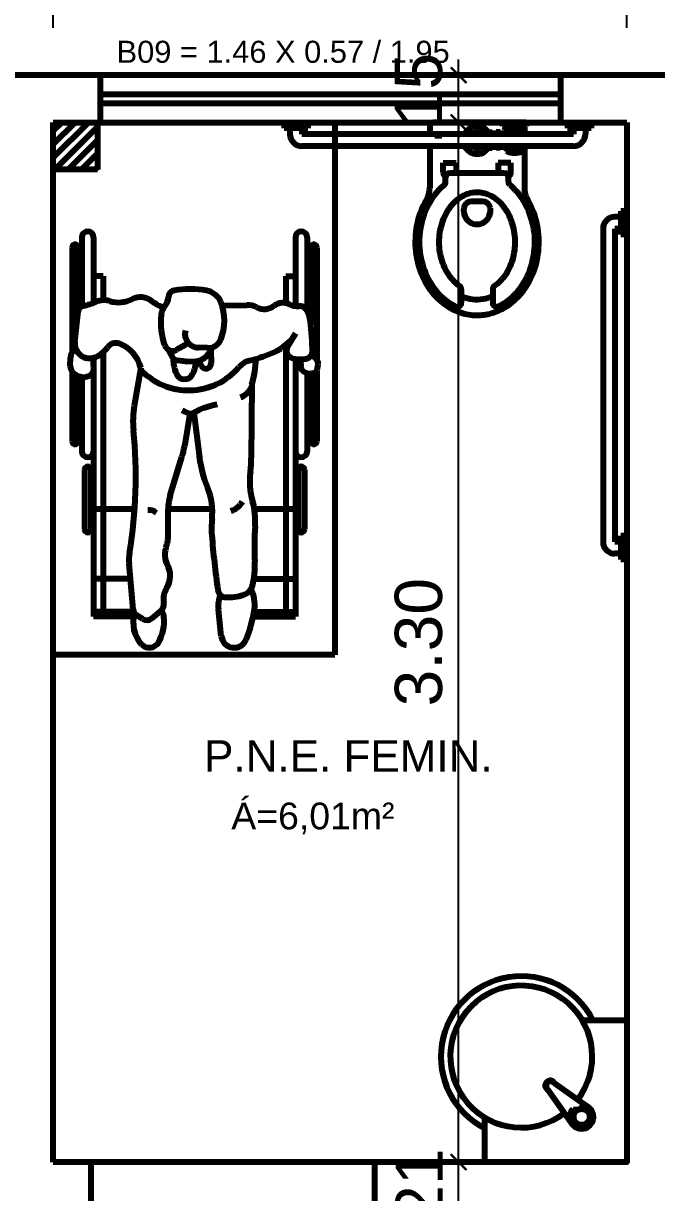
# Model space of a CAD drawing. Header units: metres. Extents: x -15851 to -15710, y 6781 to 6850.
# Drawn here: x -15737.096 to -15735.086, y 6834.722 to 6838.433 of the extents above; entities that cross this region are included whole.
import ezdxf

# ---------------------------------------------------------------- set-up
doc = ezdxf.new("R2010")
doc.units = ezdxf.units.M
for name, color, linetype, lineweight in [('BANCADA', 152, 'Continuous', 30), ('cota', 18, 'Continuous', 9), ('parede', 8, 'Continuous', 80)]:
    doc.layers.add(name, color=color, linetype=linetype, lineweight=lineweight)
doc.styles.add('AMBI', font='arial.ttf')
doc.styles.add('arial', font='arial.ttf')
doc.dimstyles.new('1-50', dxfattribs={"dimtxt": 0.15, "dimasz": 0.05, "dimexe": 0.1, "dimexo": 0.15, "dimgap": 0.05, "dimtad": 1, "dimzin": 4, "dimdsep": 46, "dimtxsty": 'arial', "dimblk": 'ARCHTICK', "dimcen": 0, "dimdle": 0.08, "dimclrd": 256, "dimclre": 256, "dimclrt": 256, "dimadec": 1, "dimazin": 0, "dimtfac": 1, "dimtix": 1, "dimtmove": 0, "dimatfit": 0, "dimldrblk": 'ARCHTICK', "dimfxl": 1, "dimtolj": 1, "dimarcsym": 0})

# ---------------------------------------------------------------- blocks, each defined once
blk = doc.blocks.new('_ArchTick')
at = {"color": 0, "linetype": 'ByBlock', "const_width": 0.15}
blk.add_lwpolyline([(-0.5, -0.5), (0.5, 0.5)], dxfattribs=at)
blk = doc.blocks.new('*D205')
at = {"layer": 'cota', "lineweight": -2, "transparency": 16777216}
for p, q in [((-15737.1911, 6838.4187), (-15737.1911, 6839.0839)), ((-15737.0011, 6838.4187), (-15737.0011, 6839.0839)), ((-15737.1911, 6838.9839), (-15737.2411, 6838.9839)), ((-15737.1911, 6838.9839), (-15737.0011, 6838.9839)), ((-15737.0011, 6838.9839), (-15736.9511, 6838.9839))]:
    blk.add_line(p, q, dxfattribs=at)
at = {"layer": 'Defpoints', "color": 0, "transparency": 16777216}
for p in [(-15737.0011, 6838.9839), (-15737.1911, 6838.2687), (-15737.0011, 6838.2687)]:
    blk.add_point(p, dxfattribs=at)
at = {"layer": 'cota', "lineweight": -2, "transparency": 16777216, "xscale": 0.05, "yscale": 0.05, "zscale": 0.05}
blk.add_blockref('_ArchTick', (-15737.1911, 6838.9839), dxfattribs=at)
at = {"layer": 'cota', "lineweight": -2, "transparency": 16777216, "xscale": 0.05, "yscale": 0.05, "zscale": 0.05, "rotation": 180}
blk.add_blockref('_ArchTick', (-15737.0011, 6838.9839), dxfattribs=at)
at = {"layer": 'cota', "transparency": 16777216, "insert": (-15737.0961, 6839.1105), "char_height": 0.15, "attachment_point": 5, "style": 'arial'}
blk.add_mtext('\\A1;.19', dxfattribs=at)
blk = doc.blocks.new('*D206')
at = {"layer": 'cota', "lineweight": -2, "transparency": 16777216}
for p, q in [((-15737.0011, 6838.4187), (-15737.0011, 6839.0839)), ((-15735.1811, 6838.4187), (-15735.1811, 6839.0839)), ((-15737.0811, 6838.9839), (-15735.1011, 6838.9839))]:
    blk.add_line(p, q, dxfattribs=at)
at = {"layer": 'Defpoints', "color": 0, "transparency": 16777216}
for p in [(-15735.1811, 6838.9839), (-15737.0011, 6838.2687), (-15735.1811, 6838.2687)]:
    blk.add_point(p, dxfattribs=at)
at = {"layer": 'cota', "lineweight": -2, "transparency": 16777216, "xscale": 0.05, "yscale": 0.05, "zscale": 0.05, "rotation": 180}
blk.add_blockref('_ArchTick', (-15737.0011, 6838.9839), dxfattribs=at)
at = {"layer": 'cota', "lineweight": -2, "transparency": 16777216, "xscale": 0.05, "yscale": 0.05, "zscale": 0.05}
blk.add_blockref('_ArchTick', (-15735.1811, 6838.9839), dxfattribs=at)
at = {"layer": 'cota', "transparency": 16777216, "insert": (-15736.0911, 6839.1105), "char_height": 0.15, "attachment_point": 5, "style": 'arial'}
blk.add_mtext('\\A1;1.82', dxfattribs=at)
blk = doc.blocks.new('*D207')
at = {"layer": 'cota', "lineweight": -2, "transparency": 16777216}
for p, q in [((-15735.1811, 6838.4187), (-15735.1811, 6839.0839)), ((-15734.9911, 6838.4187), (-15734.9911, 6839.0839)), ((-15735.1811, 6838.9839), (-15735.2311, 6838.9839)), ((-15735.1811, 6838.9839), (-15734.9911, 6838.9839)), ((-15734.9911, 6838.9839), (-15734.9411, 6838.9839))]:
    blk.add_line(p, q, dxfattribs=at)
at = {"layer": 'Defpoints', "color": 0, "transparency": 16777216}
for p in [(-15734.9911, 6838.9839), (-15735.1811, 6838.2687), (-15734.9911, 6838.2687)]:
    blk.add_point(p, dxfattribs=at)
at = {"layer": 'cota', "lineweight": -2, "transparency": 16777216, "xscale": 0.05, "yscale": 0.05, "zscale": 0.05}
blk.add_blockref('_ArchTick', (-15735.1811, 6838.9839), dxfattribs=at)
at = {"layer": 'cota', "lineweight": -2, "transparency": 16777216, "xscale": 0.05, "yscale": 0.05, "zscale": 0.05, "rotation": 180}
blk.add_blockref('_ArchTick', (-15734.9911, 6838.9839), dxfattribs=at)
at = {"layer": 'cota', "transparency": 16777216, "insert": (-15735.0861, 6839.1105), "char_height": 0.15, "attachment_point": 5, "style": 'arial'}
blk.add_mtext('\\A1;.19', dxfattribs=at)
blk = doc.blocks.new('*D278')
at = {"layer": 'cota', "lineweight": -2, "transparency": 16777216}
for p, q in [((-15735.7145, 6834.8187), (-15735.7145, 6834.8687)), ((-15735.7628, 6834.8187), (-15735.8145, 6834.8187)), ((-15735.7145, 6834.6137), (-15735.7145, 6834.8187)), ((-15735.7628, 6834.6137), (-15735.8145, 6834.6137)), ((-15735.7145, 6834.6137), (-15735.7145, 6834.5637))]:
    blk.add_line(p, q, dxfattribs=at)
at = {"layer": 'Defpoints', "color": 0, "transparency": 16777216}
for p in [(-15735.7145, 6834.8187), (-15735.6128, 6834.8187), (-15735.6128, 6834.6137)]:
    blk.add_point(p, dxfattribs=at)
at = {"layer": 'cota', "lineweight": -2, "transparency": 16777216, "xscale": 0.05, "yscale": 0.05, "zscale": 0.05}
for p, rotation in [((-15735.7145, 6834.8187), 270), ((-15735.7145, 6834.6137), 90)]:
    blk.add_blockref('_ArchTick', p, dxfattribs=dict(at, rotation=rotation))
at = {"layer": 'cota', "transparency": 16777216, "insert": (-15735.8398, 6834.7162), "char_height": 0.15, "attachment_point": 5, "rotation": 90, "style": 'arial'}
blk.add_mtext('\\A1;.21', dxfattribs=at)
blk = doc.blocks.new('*D279')
at = {"layer": 'cota', "lineweight": -2, "transparency": 16777216}
for p, q in [((-15735.7145, 6834.7387), (-15735.7145, 6838.1987)), ((-15735.7628, 6838.1187), (-15735.8145, 6838.1187)), ((-15735.7628, 6834.8187), (-15735.8145, 6834.8187))]:
    blk.add_line(p, q, dxfattribs=at)
at = {"layer": 'Defpoints', "color": 0, "transparency": 16777216}
for p in [(-15735.7145, 6838.1187), (-15735.6128, 6838.1187), (-15735.6128, 6834.8187)]:
    blk.add_point(p, dxfattribs=at)
at = {"layer": 'cota', "lineweight": -2, "transparency": 16777216, "xscale": 0.05, "yscale": 0.05, "zscale": 0.05}
for p, rotation in [((-15735.7145, 6838.1187), 90), ((-15735.7145, 6834.8187), 270)]:
    blk.add_blockref('_ArchTick', p, dxfattribs=dict(at, rotation=rotation))
at = {"layer": 'cota', "transparency": 16777216, "insert": (-15735.8412, 6836.4687), "char_height": 0.15, "attachment_point": 5, "rotation": 90, "style": 'arial'}
blk.add_mtext('\\A1;3.30', dxfattribs=at)
blk = doc.blocks.new('*D280')
at = {"layer": 'cota', "lineweight": -2, "transparency": 16777216}
for p, q in [((-15735.7145, 6838.2687), (-15735.7145, 6838.3187)), ((-15735.7628, 6838.2687), (-15735.8145, 6838.2687)), ((-15735.7145, 6838.1187), (-15735.7145, 6838.2687)), ((-15735.7628, 6838.1187), (-15735.8145, 6838.1187)), ((-15735.7145, 6838.1187), (-15735.7145, 6838.0687))]:
    blk.add_line(p, q, dxfattribs=at)
at = {"layer": 'Defpoints', "color": 0, "transparency": 16777216}
for p in [(-15735.7145, 6838.2687), (-15735.6128, 6838.2687), (-15735.6128, 6838.1187)]:
    blk.add_point(p, dxfattribs=at)
at = {"layer": 'cota', "lineweight": -2, "transparency": 16777216, "xscale": 0.05, "yscale": 0.05, "zscale": 0.05}
for p, rotation in [((-15735.7145, 6838.2687), 270), ((-15735.7145, 6838.1187), 90)]:
    blk.add_blockref('_ArchTick', p, dxfattribs=dict(at, rotation=rotation))
at = {"layer": 'cota', "transparency": 16777216, "insert": (-15735.8411, 6838.1937), "char_height": 0.15, "attachment_point": 5, "rotation": 90, "style": 'arial'}
blk.add_mtext('\\A1;.15', dxfattribs=at)
blk = doc.blocks.new('flksdf')
at = {"layer": 'parede'}
for p, q in [((-15685.3375, 6838.2687), (-15685.8975, 6838.2687)), ((-15683.8775, 6838.2687), (-15685.3375, 6838.2687)), ((-15685.3375, 6838.1187), (-15685.3375, 6838.2687)), ((-15683.3975, 6838.2687), (-15683.8775, 6838.2687)), ((-15683.8775, 6838.2687), (-15683.8775, 6838.1187)), ((-15685.4875, 6834.8187), (-15685.4875, 6838.1187)), ((-15685.4875, 6838.1187), (-15685.3375, 6838.1187)), ((-15685.4875, 6838.1187), (-15685.3475, 6838.1187)), ((-15685.4875, 6837.9687), (-15685.4875, 6838.1187)), ((-15685.3475, 6838.1187), (-15685.3475, 6837.9687)), ((-15685.3375, 6838.1187), (-15683.8775, 6838.1187)), ((-15684.755, 6838.1187), (-15684.755, 6838.0999)), ((-15684.68, 6838.0999), (-15684.755, 6838.0999)), ((-15684.7362, 6838.0999), (-15684.7362, 6838.0812)), ((-15684.6987, 6838.0999), (-15684.6987, 6838.0812)), ((-15684.68, 6838.1187), (-15684.68, 6838.0999)), ((-15684.0612, 6838.1187), (-15684.0612, 6838.1062)), ((-15684.0487, 6838.1027), (-15684.0487, 6838.0841)), ((-15684.0456, 6838.102), (-15684.0456, 6838.0903)), ((-15684.0268, 6838.1), (-15684.0268, 6838.0903)), ((-15684.0206, 6838.1), (-15684.0206, 6838.0903)), ((-15684.0018, 6838.102), (-15684.0018, 6838.0903)), ((-15683.9987, 6838.1027), (-15683.9987, 6838.0841)), ((-15683.9862, 6838.1187), (-15683.9862, 6838.1062)), ((-15683.8775, 6838.1187), (-15683.6675, 6838.1187)), ((-15683.855, 6838.1187), (-15683.855, 6838.0999)), ((-15683.78, 6838.0999), (-15683.855, 6838.0999)), ((-15683.8362, 6838.0999), (-15683.8362, 6838.0812)), ((-15683.7987, 6838.0999), (-15683.7987, 6838.0812)), ((-15683.78, 6838.1187), (-15683.78, 6838.0999)), ((-15683.6675, 6838.1187), (-15683.6675, 6834.8187)), ((-15683.8362, 6838.0812), (-15684.6987, 6838.0812)), ((-15684.1064, 6838.0872), (-15684.0944, 6838.0872)), ((-15684.0944, 6838.0872), (-15684.0944, 6838.0812)), ((-15684.0944, 6838.0841), (-15684.0819, 6838.0841)), ((-15684.0819, 6838.0872), (-15684.0819, 6838.0812)), ((-15684.0694, 6838.0872), (-15684.0819, 6838.0872)), ((-15684.0694, 6838.0872), (-15684.0694, 6838.0812)), ((-15684.0694, 6838.0841), (-15683.9987, 6838.0841)), ((-15684.0425, 6838.0872), (-15684.03, 6838.0872)), ((-15684.0175, 6838.0872), (-15684.005, 6838.0872)), ((-15683.8362, 6838.0437), (-15684.6987, 6838.0437)), ((-15684.1064, 6838.0376), (-15684.0944, 6838.0376)), ((-15684.0944, 6838.0437), (-15684.0944, 6838.0376)), ((-15684.0944, 6838.0408), (-15684.0819, 6838.0408)), ((-15684.0819, 6838.0437), (-15684.0819, 6838.0376)), ((-15684.0694, 6838.0376), (-15684.0819, 6838.0376)), ((-15684.0694, 6838.0437), (-15684.0694, 6838.0376)), ((-15684.0694, 6838.0408), (-15683.9987, 6838.0408)), ((-15684.0487, 6838.0408), (-15684.0487, 6838.0283)), ((-15684.0456, 6838.0314), (-15684.0456, 6838.0267)), ((-15684.0425, 6838.0345), (-15684.03, 6838.0345)), ((-15684.0268, 6838.0314), (-15684.0268, 6838.0221)), ((-15684.0206, 6838.0314), (-15684.0206, 6838.0221)), ((-15684.0175, 6838.0345), (-15684.005, 6838.0345)), ((-15684.0018, 6838.0314), (-15684.0018, 6838.0267)), ((-15683.9987, 6838.0408), (-15683.9987, 6838.0283)), ((-15685.3475, 6837.9687), (-15685.4875, 6837.9687)), ((-15683.6862, 6837.8374), (-15683.6862, 6837.7624)), ((-15683.6675, 6837.8374), (-15683.6862, 6837.8374)), ((-15683.6862, 6837.8187), (-15683.705, 6837.8187)), ((-15683.7425, 6837.7812), (-15683.7425, 6836.7874)), ((-15683.705, 6837.7812), (-15683.705, 6836.7874)), ((-15683.6862, 6837.7812), (-15683.705, 6837.7812)), ((-15683.6675, 6837.7624), (-15683.6862, 6837.7624)), ((-15685.3969, 6837.7538), (-15685.3969, 6837.5351)), ((-15685.3596, 6837.7538), (-15685.3596, 6837.5459)), ((-15684.7191, 6837.7538), (-15684.7191, 6837.536)), ((-15684.6818, 6837.7538), (-15684.6818, 6837.5201)), ((-15685.4275, 6837.722), (-15685.4275, 6837.3899)), ((-15685.4089, 6837.722), (-15685.4089, 6837.5199)), ((-15684.6698, 6837.722), (-15684.6698, 6837.4773)), ((-15684.6512, 6837.722), (-15684.6512, 6837.3636)), ((-15685.3297, 6837.6311), (-15685.3596, 6837.6311)), ((-15685.3297, 6837.6311), (-15685.3297, 6837.5541)), ((-15684.749, 6837.6311), (-15684.749, 6837.545)), ((-15684.749, 6837.6311), (-15684.7191, 6837.6311)), ((-15684.9517, 6837.5371), (-15684.8735, 6837.5388)), ((-15685.4195, 6837.4224), (-15685.4091, 6837.5183)), ((-15684.7314, 6837.4281), (-15684.7645, 6837.4014)), ((-15684.7192, 6837.4484), (-15684.7437, 6837.4076)), ((-15685.1233, 6837.3978), (-15685.1107, 6837.3748)), ((-15684.998, 6837.4028), (-15685.0271, 6837.4043)), ((-15684.9833, 6837.4046), (-15684.9928, 6837.3878)), ((-15684.988, 6837.3962), (-15684.9864, 6837.3538)), ((-15684.749, 6837.4139), (-15684.749, 6836.5508)), ((-15684.7372, 6837.4234), (-15684.7343, 6837.4234)), ((-15685.4336, 6837.3448), (-15685.4334, 6837.3721)), ((-15685.3596, 6837.3663), (-15685.3596, 6837.3435)), ((-15685.3297, 6837.3888), (-15685.3297, 6836.5508)), ((-15685.0665, 6837.3597), (-15685.0941, 6837.3634)), ((-15685.0644, 6837.3597), (-15685.0363, 6837.3611)), ((-15685.0257, 6837.3627), (-15685.0177, 6837.346)), ((-15684.7191, 6837.368), (-15684.7191, 6836.5508)), ((-15684.6496, 6837.3615), (-15684.6568, 6837.3714)), ((-15685.4275, 6837.3274), (-15685.4275, 6837.1062)), ((-15685.3596, 6837.3298), (-15685.3596, 6836.5508)), ((-15685.21, 6837.3395), (-15685.2305, 6837.2192)), ((-15684.6818, 6837.323), (-15684.6818, 6837.0744)), ((-15684.6698, 6837.3219), (-15684.6698, 6837.1062)), ((-15684.6512, 6837.3303), (-15684.6512, 6837.1062)), ((-15684.65, 6837.3335), (-15684.647, 6837.3497)), ((-15685.4089, 6837.3136), (-15685.4089, 6837.1062)), ((-15685.3969, 6837.3106), (-15685.3969, 6837.0744)), ((-15684.8577, 6837.2869), (-15684.859, 6837.054)), ((-15685.0541, 6837.1931), (-15685.0715, 6837.0899)), ((-15685.0413, 6837.1969), (-15685.0237, 6837.0551)), ((-15685.1164, 6836.9352), (-15685.0792, 6837.0573)), ((-15685.3884, 6837.0161), (-15685.3884, 6836.8271)), ((-15685.3681, 6837.0161), (-15685.3681, 6836.8271)), ((-15684.7106, 6837.0161), (-15684.7106, 6836.8271)), ((-15684.6903, 6837.0161), (-15684.6903, 6836.8271)), ((-15685.3596, 6836.8916), (-15685.2291, 6836.8916)), ((-15685.1228, 6836.8916), (-15684.9829, 6836.8916)), ((-15685.1225, 6836.8107), (-15685.1228, 6836.8913)), ((-15684.8493, 6836.8916), (-15684.7191, 6836.8916)), ((-15683.6675, 6836.8062), (-15683.6862, 6836.8062)), ((-15683.6862, 6836.8062), (-15683.6862, 6836.7312)), ((-15683.6862, 6836.7874), (-15683.705, 6836.7874)), ((-15683.6862, 6836.7499), (-15683.705, 6836.7499)), ((-15683.6675, 6836.7312), (-15683.6862, 6836.7312)), ((-15685.2339, 6836.5723), (-15685.2469, 6836.7177)), ((-15685.2426, 6836.6703), (-15685.3596, 6836.6703)), ((-15684.8505, 6836.6703), (-15684.7191, 6836.6703)), ((-15685.232, 6836.5649), (-15685.3596, 6836.5649)), ((-15685.2317, 6836.5508), (-15685.3596, 6836.5508)), ((-15685.2043, 6836.5429), (-15685.2232, 6836.5548)), ((-15685.1733, 6836.5451), (-15685.1468, 6836.5673)), ((-15684.9542, 6836.4881), (-15684.9634, 6836.5723)), ((-15684.853, 6836.5508), (-15684.7191, 6836.5508)), ((-15684.8504, 6836.5649), (-15684.7191, 6836.5649)), ((-15683.9235, 6835.056), (-15683.9172, 6835.0471)), ((-15683.9047, 6835.0747), (-15683.8959, 6835.0684)), ((-15683.8959, 6835.0684), (-15683.794, 6834.9955)), ((-15683.9172, 6835.0471), (-15683.8443, 6834.9452)), ((-15685.3675, 6834.8187), (-15685.4875, 6834.8187)), ((-15684.4675, 6834.8187), (-15685.3675, 6834.8187)), ((-15685.3675, 6834.6137), (-15685.3675, 6834.8187)), ((-15683.6675, 6834.8187), (-15684.4675, 6834.8187)), ((-15684.4675, 6834.8187), (-15684.4675, 6834.6137))]:
    blk.add_line(p, q, dxfattribs=at)
at = {"layer": 'parede', "linetype": 'ByBlock', "ltscale": 0.15}
for p, q in [((-15685.3375, 6838.2087), (-15683.8775, 6838.2087)), ((-15685.3375, 6838.1787), (-15685.3375, 6838.2087)), ((-15683.8775, 6838.2087), (-15683.8775, 6838.1787)), ((-15683.8775, 6838.1787), (-15685.3375, 6838.1787))]:
    blk.add_line(p, q, dxfattribs=at)
at = {"layer": 'parede', "linetype": 'Continuous'}
for p, q in [((-15685.4875, 6838.0916), (-15685.4604, 6838.1187)), ((-15685.4875, 6838.0492), (-15685.418, 6838.1187)), ((-15685.4875, 6838.0068), (-15685.3755, 6838.1187)), ((-15685.4831, 6837.9687), (-15685.3475, 6838.1043)), ((-15684.2928, 6838.1062), (-15684.2928, 6838.0812)), ((-15683.9862, 6838.1187), (-15684.2803, 6838.1187)), ((-15683.9921, 6838.1043), (-15683.9921, 6838.0812)), ((-15685.4407, 6837.9687), (-15685.3475, 6838.0619)), ((-15684.2928, 6838.0437), (-15684.2928, 6837.9103)), ((-15683.9921, 6838.0437), (-15683.9921, 6837.9103)), ((-15685.3983, 6837.9687), (-15685.3475, 6838.0195)), ((-15684.2498, 6837.9595), (-15684.2498, 6837.9899)), ((-15684.2498, 6837.9899), (-15684.2091, 6837.9899)), ((-15684.2091, 6837.9899), (-15684.2091, 6837.9595)), ((-15684.0351, 6837.9899), (-15684.0759, 6837.9899)), ((-15684.0759, 6837.9899), (-15684.0759, 6837.9595)), ((-15684.0351, 6837.9595), (-15684.0351, 6837.9899)), ((-15685.3558, 6837.9687), (-15685.3475, 6837.9771)), ((-15684.055, 6837.9576), (-15684.23, 6837.9576)), ((-15684.2425, 6837.9295), (-15684.2425, 6837.9451)), ((-15684.0425, 6837.9295), (-15684.0425, 6837.9451)), ((-15684.1925, 6837.5891), (-15684.1925, 6837.546))]:
    blk.add_line(p, q, dxfattribs=at)
at = {"layer": 'parede', "ltscale": 0.15}
for p, q in [((-15684.5939, 6838.1187), (-15684.5939, 6836.4287)), ((-15684.5939, 6836.4287), (-15685.4875, 6836.4287))]:
    blk.add_line(p, q, dxfattribs=at)
at = {"layer": 'parede'}
for points in [[(-15684.1283, 6838.0812), (-15684.13, 6838.0841), (-15684.155, 6838.0841), (-15684.1566, 6838.0812)], [(-15684.1566, 6838.0437), (-15684.155, 6838.0408), (-15684.13, 6838.0408), (-15684.1283, 6838.0437)], [(-15683.8089, 6835.2694), (-15683.6675, 6835.2694), (-15683.6675, 6834.8187), (-15684.1182, 6834.8187), (-15684.1182, 6834.9601)]]:
    blk.add_lwpolyline(points, dxfattribs=at)
at = {"layer": 'parede', "linetype": 'Continuous', "flags": 128}
for points in [[(-15684.1001, 6837.8461, 0.377621), (-15684.1249, 6837.868), (-15684.16, 6837.868, 0.377621), (-15684.1848, 6837.8461)], [(-15684.087, 6837.5995, 0.248891), (-15684.0925, 6837.5891), (-15684.0925, 6837.546, 0.551149), (-15684.0746, 6837.5348)]]:
    blk.add_lwpolyline(points, format="xyb", dxfattribs=at)
at = {"layer": 'parede'}
blk.add_circle((-15683.8105, 6834.9618), 0.0255, dxfattribs=at)
at = {"layer": 'parede', "linetype": 'Continuous'}
for centre, radius, start, end in [((-15684.2803, 6838.1062), 0.0125, 90, 180), ((-15684.2373, 6837.9595), 0.0125, 180, 247.3817), ((-15684.23, 6837.9451), 0.0125, 90, 180), ((-15684.2216, 6837.9595), 0.0125, 350.9999, 0), ((-15684.0634, 6837.9595), 0.0125, 180, 189.0001), ((-15684.055, 6837.9451), 0.0125, 0, 90), ((-15684.0476, 6837.9595), 0.0125, 292.6183, 0), ((-15684.3678, 6837.9103), 0.075, 329.4655, 0), ((-15684.255, 6837.9295), 0.0125, 309.6473, 0), ((-15684.03, 6837.9295), 0.0125, 180, 230.3906), ((-15683.9171, 6837.9103), 0.075, 180, 210.5285), ((-15684.205, 6837.5891), 0.0125, 0, 55.8586), ((-15684.205, 6837.546), 0.0125, 244.5524, 0)]:
    blk.add_arc(centre, radius, start, end, dxfattribs=at)
at = {"layer": 'parede'}
for centre, radius, start, end in [((-15684.1425, 6838.0624), 0.0437, 25.3769, 154.6231), ((-15684.0237, 6838.2155), 0.1156, 251.0754, 288.9246), ((-15684.6987, 6838.0812), 0.0375, 180, 270), ((-15684.1425, 6838.0624), 0.025, 48.5904, 131.4096), ((-15684.0143, 6838.0624), 0.0406, 147.7958, 152.5136), ((-15684.0425, 6838.0903), 0.00313, 180, 270), ((-15684.03, 6838.0903), 0.00313, 270, 0), ((-15684.0175, 6838.0903), 0.00313, 180, 270), ((-15684.005, 6838.0903), 0.00313, 270, 0), ((-15684.0331, 6838.0624), 0.0406, 27.4869, 32.2048), ((-15683.8362, 6838.0812), 0.0375, 270, 0), ((-15684.1425, 6838.0624), 0.0437, 205.3769, 334.6231), ((-15684.1425, 6838.0624), 0.025, 228.5904, 311.4096), ((-15684.0143, 6838.0624), 0.0406, 207.4864, 212.2042), ((-15684.0237, 6838.0751), 0.0531, 241.9275, 298.0725), ((-15684.0425, 6838.0314), 0.00313, 90, 180), ((-15684.03, 6838.0314), 0.00313, 0, 90), ((-15684.0175, 6838.0314), 0.00313, 90, 180), ((-15684.005, 6838.0314), 0.00313, 0, 90), ((-15684.0331, 6838.0624), 0.0406, 327.7952, 332.5131), ((-15683.705, 6837.7812), 0.0375, 90, 180), ((-15685.3783, 6837.7538), 0.0187, 0, 180), ((-15684.7004, 6837.7538), 0.0187, 0, 180), ((-15685.4182, 6837.722), 0.00933, 0, 180), ((-15684.6605, 6837.722), 0.00933, 0, 180), ((-15685.1, 6837.5636), 0.0219, 99.7833, 179.0465), ((-15685.0531, 6837.2916), 0.2979, 79.9557, 99.7833), ((-15685.0117, 6837.5255), 0.0604, 21.8665, 79.9557), ((-15685.4354, 6837.7483), 0.216, 281.447, 292.8515), ((-15685.3266, 6837.4901), 0.0641, 73.4306, 112.8515), ((-15685.2806, 6837.6447), 0.0972, 253.4306, 296.4834), ((-15685.2109, 6837.5048), 0.0591, 52.4778, 116.4834), ((-15685.09, 6837.6622), 0.1393, 232.4778, 250.2743), ((-15685.1631, 6837.5646), 0.0412, 318.6711, 359.0465), ((-15685.1021, 6837.4893), 0.1578, 337.6261, 21.8665), ((-15684.872, 6837.4721), 0.0667, 63.537, 91.2809), ((-15684.7584, 6837.5011), 0.0449, 64.7851, 126.8685), ((-15684.7114, 6837.6008), 0.0653, 244.7851, 273.7732), ((-15685.3883, 6837.516), 0.0209, 101.447, 173.8262), ((-15684.935, 6837.4842), 0.2116, 173.5901, 200.4136), ((-15685.0917, 6837.5018), 0.0539, 138.6711, 173.5901), ((-15684.818, 6837.5806), 0.0545, 243.537, 306.8685), ((-15684.7055, 6837.5107), 0.0251, 34.5877, 93.7732), ((-15684.752, 6837.4786), 0.0815, 6.4543, 34.5877), ((-15685.6283, 6837.3795), 0.9635, 0.7047, 6.4543), ((-15685.0271, 6837.4471), 0.0428, 164.5623, 270), ((-15684.9957, 6837.4455), 0.0428, 266.9655, 337.6261), ((-15685.4028, 6837.3719), 0.0306, 115.9037, 179.6266), ((-15685.3723, 6837.4173), 0.0474, 173.8262, 291.8566), ((-15685.3866, 6837.4529), 0.0857, 291.8566, 325.4515), ((-15685.2893, 6837.3859), 0.0324, 70.0556, 145.4515), ((-15685.315, 6837.3151), 0.1077, 13.0548, 70.0556), ((-15685.109, 6837.4195), 0.0259, 200.4136, 300.8299), ((-15684.8752, 6837.0276), 0.4304, 115.1152, 120.8299), ((-15684.9947, 6837.8719), 0.5257, 284.356, 294.1828), ((-15684.8071, 6837.4542), 0.0679, 294.1828, 308.8993), ((-15684.722, 6837.3945), 0.0254, 148.9709, 255.6472), ((-15684.687, 6837.391), 0.022, 283.7109, 0.7047), ((-15685.3177, 6837.3549), 0.0434, 156.3171, 195.591), ((-15685.0912, 6837.3854), 0.0222, 208.6288, 262.4769), ((-15684.9779, 6837.369), 0.1289, 179.7619, 201.532), ((-15685.065, 6837.3707), 0.0111, 262.4769, 272.8942), ((-15685.1405, 6837.3682), 0.1072, 332.705, 356.2924), ((-15685.039, 6837.4142), 0.0532, 272.8942, 330.2749), ((-15685.0029, 6837.3532), 0.0164, 205.769, 2.1728), ((-15684.8478, 6837.298), 0.0666, 104.356, 139.3388), ((-15685.1147, 6837.3708), 0.2704, 341.9256, 359.4302), ((-15684.7045, 6837.4629), 0.096, 255.6472, 283.7109), ((-15684.73, 6837.3482), 0.0288, 352.1735, 40.5106), ((-15684.6674, 6837.3636), 0.0131, 36.195, 103.5815), ((-15684.6619, 6837.3525), 0.0152, 349.301, 36.195), ((-15685.4062, 6837.3446), 0.0273, 179.6266, 219.0018), ((-15685.3917, 6837.3564), 0.0461, 219.0018, 293.2929), ((-15685.3832, 6837.3367), 0.0246, 293.2929, 15.591), ((-15685.0579, 6837.4785), 0.2103, 223.3142, 319.3388), ((-15685.0709, 6837.3323), 0.0289, 201.532, 332.705), ((-15684.6859, 6837.3422), 0.0158, 172.1735, 232.22), ((-15684.6724, 6837.3595), 0.0377, 232.22, 295.5936), ((-15684.661, 6837.3356), 0.0112, 295.5936, 349.301), ((-15684.9167, 6837.3072), 0.0652, 291.1725, 334.8951), ((-15684.9456, 6837.1706), 0.2891, 170.3151, 185.8381), ((-15684.9346, 6837.0108), 0.2146, 98.7805, 122.726), ((-15685.1486, 6837.0056), 0.21, 62.1837, 70.6297), ((-15686.6834, 6836.9929), 1.4578, 350.5105, 5.8381), ((-15685.4182, 6837.1062), 0.00933, 180, 0), ((-15684.6605, 6837.1062), 0.00933, 180, 0), ((-15685.3783, 6837.0744), 0.0187, 180, 0), ((-15685.3284, 6837.1332), 0.2606, 343.0555, 350.4244), ((-15684.6593, 6837.1004), 0.3672, 184.332, 202.6121), ((-15684.7004, 6837.0744), 0.0187, 180, 0), ((-15685.3783, 6837.0161), 0.0102, 0, 180), ((-15685.206, 6837.0559), 0.347, 352.5507, 359.688), ((-15684.7004, 6837.0161), 0.0102, 0, 180), ((-15684.6303, 6836.9806), 0.2336, 172.5507, 195.8301), ((-15685.1866, 6836.8808), 0.204, 353.944, 22.6121), ((-15684.9744, 6836.8919), 0.1484, 163.0555, 180.2539), ((-15684.9404, 6836.9446), 0.0609, 285.6642, 331.307), ((-15685.0751, 6836.8545), 0.2288, 355.5025, 15.8301), ((-15685.1815, 6836.8581), 0.03, 44.6866, 100.6229), ((-15684.7071, 6836.8299), 0.2782, 173.944, 184.417), ((-15684.0584, 6836.7745), 0.791, 175.5025, 183.6976), ((-15685.3783, 6836.8271), 0.0102, 180, 0), ((-15685.2436, 6836.8102), 0.1211, 339.8728, 0.2539), ((-15682.3025, 6837.0156), 2.6899, 184.417, 188.161), ((-15684.7004, 6836.8271), 0.0102, 180, 0), ((-15685.0702, 6836.7466), 0.0635, 159.8728, 208.8893), ((-15683.705, 6836.7874), 0.0375, 180, 270), ((-15685.1103, 6836.7299), 0.1371, 170.5105, 185.1071), ((-15685.08, 6836.7085), 0.2327, 345.1645, 3.6976), ((-15685.1912, 6836.6799), 0.0747, 327.9153, 28.8893), ((-15684.8965, 6836.6599), 0.0429, 286.5177, 345.1645), ((-15685.0735, 6836.6061), 0.0642, 147.9153, 190.1224), ((-15684.9393, 6836.6375), 0.0262, 188.161, 268.7119), ((-15684.8584, 6836.5838), 0.1057, 160.4507, 186.2373), ((-15684.9358, 6836.7924), 0.1811, 268.7119, 286.5177), ((-15684.9545, 6836.5886), 0.1065, 351.739, 27.3471), ((-15685.1655, 6836.5897), 0.0292, 309.9308, 10.1224), ((-15685.2622, 6836.6333), 0.4174, 338.0308, 351.739), ((-15685.2109, 6836.5743), 0.023, 185.1071, 237.9039), ((-15685.1333, 6836.5302), 0.1006, 162.5966, 222.8341), ((-15685.1903, 6836.5653), 0.0264, 237.9039, 309.9308), ((-15685.2756, 6836.5364), 0.1398, 330.8269, 5.1066), ((-15685.1844, 6836.5446), 0.0483, 5.1066, 32.2781), ((-15685.1826, 6836.4845), 0.0333, 222.8341, 330.8269), ((-15684.9133, 6836.4926), 0.0412, 186.2373, 338.0308), ((-15684.002, 6835.1533), 0.2554, 27.0513, 242.9487), ((-15684.002, 6835.1533), 0.2254, 322.571, 307.429), ((-15683.9101, 6835.0614), 0.0159, 26.2845, 243.7155), ((-15683.9085, 6835.0598), 0.0154, 75.8046, 194.1954), ((-15683.8105, 6834.9618), 0.0376, 137.1718, 206.1513), ((-15683.8105, 6834.9618), 0.0376, 206.1513, 63.8487), ((-15683.828, 6835.0119), 0.0266, 247.7472, 330.6562), ((-15683.8105, 6834.9618), 0.0376, 63.8487, 81.2316)]:
    blk.add_arc(centre, radius, start, end, dxfattribs=at)
at = {"layer": 'parede', "linetype": 'Continuous'}
blk.add_ellipse((-15684.1425, 6837.8402), major_axis=(0, -0.0449), ratio=0.952683, start_param=4.579645, end_param=7.986726, dxfattribs=at)
for points, knots in [([(-15684.247, 6837.9198), (-15684.2623, 6837.9071), (-15684.276, 6837.8916), (-15684.3017, 6837.8521), (-15684.3124, 6837.827), (-15684.3252, 6837.7738), (-15684.3274, 6837.7458), (-15684.3231, 6837.6907), (-15684.3165, 6837.6636), (-15684.2954, 6837.6142), (-15684.2809, 6837.5919), (-15684.2478, 6837.5572), (-15684.2297, 6837.544), (-15684.2103, 6837.5347)], [3.741091, 3.741091, 3.741091, 3.741091, 4.045411, 4.045411, 4.426754, 4.426754, 4.808096, 4.808096, 5.189438, 5.189438, 5.57078, 5.57078, 5.909278, 5.909278, 5.909278, 5.909278]), ([(-15684.0746, 6837.5348), (-15684.0608, 6837.5413), (-15684.0478, 6837.5498), (-15684.0168, 6837.5762), (-15684.0005, 6837.5968), (-15683.9754, 6837.6436), (-15683.9666, 6837.6697), (-15683.9578, 6837.7241), (-15683.9577, 6837.7522), (-15683.9662, 6837.8066), (-15683.9748, 6837.8329), (-15683.9995, 6837.8799), (-15684.0157, 6837.9006), (-15684.0357, 6837.918), (-15684.0368, 6837.9189), (-15684.0379, 6837.9198)], [0.373937, 0.373937, 0.373937, 0.373937, 0.613333, 0.613333, 0.994675, 0.994675, 1.376017, 1.376017, 1.757359, 1.757359, 2.138701, 2.138701, 2.520043, 2.520043, 2.542071, 2.542071, 2.542071, 2.542071]), ([(-15684.3032, 6837.8722), (-15684.3076, 6837.8648), (-15684.3116, 6837.8572), (-15684.3262, 6837.8249), (-15684.3335, 6837.7982), (-15684.3399, 6837.7437), (-15684.339, 6837.7157), (-15684.3289, 6837.6619), (-15684.3199, 6837.636), (-15684.2944, 6837.5894), (-15684.278, 6837.5686), (-15684.2397, 6837.5352), (-15684.2178, 6837.5225), (-15684.1776, 6837.5095), (-15684.16, 6837.5067), (-15684.1425, 6837.5067), (-15684.1275, 6837.5067), (-15684.1125, 6837.5087), (-15684.0744, 6837.5192), (-15684.052, 6837.5309), (-15684.0125, 6837.5626), (-15683.9955, 6837.5826), (-15683.9685, 6837.628), (-15683.9586, 6837.6535), (-15683.9468, 6837.7069), (-15683.945, 6837.7348), (-15683.9496, 6837.7896), (-15683.9561, 6837.8165), (-15683.9708, 6837.8521), (-15683.9759, 6837.8624), (-15683.9817, 6837.8722)], [4.092165, 4.092165, 4.092165, 4.092165, 4.209542, 4.209542, 4.571964, 4.571964, 4.934387, 4.934387, 5.296809, 5.296809, 5.659232, 5.659232, 6.021654, 6.021654, 6.283185, 6.283185, 6.283185, 6.506079, 6.506079, 6.868501, 6.868501, 7.230924, 7.230924, 7.593347, 7.593347, 7.955769, 7.955769, 8.318192, 8.318192, 8.474231, 8.474231, 8.474231, 8.474231]), ([(-15684.087, 6837.5995), (-15684.0826, 6837.6024), (-15684.0784, 6837.6057), (-15684.0622, 6837.6201), (-15684.0512, 6837.6342), (-15684.0339, 6837.667), (-15684.0275, 6837.6859), (-15684.0208, 6837.7255), (-15684.0205, 6837.7462), (-15684.0259, 6837.7861), (-15684.0317, 6837.8053), (-15684.0481, 6837.8392), (-15684.0587, 6837.8537), (-15684.0824, 6837.8767), (-15684.0955, 6837.8849), (-15684.1221, 6837.8951), (-15684.1357, 6837.8971), (-15684.1627, 6837.8951), (-15684.1763, 6837.8911), (-15684.2023, 6837.8767), (-15684.2149, 6837.8662), (-15684.2366, 6837.8393), (-15684.2458, 6837.8229), (-15684.2589, 6837.7864), (-15684.2627, 6837.7663), (-15684.2642, 6837.7257), (-15684.2617, 6837.7053), (-15684.2512, 6837.6673), (-15684.243, 6837.6497), (-15684.2229, 6837.6203), (-15684.2109, 6837.6083), (-15684.1981, 6837.5996), (-15684.198, 6837.5995), (-15684.1979, 6837.5995)], [0.509912, 0.509912, 0.509912, 0.509912, 0.634301, 0.634301, 1.001215, 1.001215, 1.368128, 1.368128, 1.735042, 1.735042, 2.101955, 2.101955, 2.468868, 2.468868, 2.835782, 2.835782, 3.202695, 3.202695, 3.569609, 3.569609, 3.936522, 3.936522, 4.303435, 4.303435, 4.670349, 4.670349, 5.037262, 5.037262, 5.404176, 5.404176, 5.771089, 5.771089, 5.773195, 5.773195, 5.773195, 5.773195]), ([(-15684.1925, 6837.5678), (-15684.1913, 6837.5673), (-15684.1901, 6837.5668), (-15684.1784, 6837.5618), (-15684.1675, 6837.5589), (-15684.1455, 6837.5562), (-15684.1344, 6837.5565), (-15684.1129, 6837.56), (-15684.1025, 6837.5632), (-15684.0925, 6837.5678)], [5.9223238, 5.9223238, 5.9223238, 5.9223238, 5.9481799, 5.9481799, 6.1834525, 6.1834525, 6.418725, 6.418725, 6.6440049, 6.6440049, 6.6440049, 6.6440049])]:
    blk.add_open_spline(points, degree=3, knots=knots, dxfattribs=at)
at = {"layer": 'parede', "style": 'AMBI'}
blk.add_text('B09 = 1.46 X 0.57 / 1.95', height=0.07, rotation=360, dxfattribs=at).set_placement((-15685.2866, 6838.3078))
for s, height, p in [('P.N.E. FEMIN.', 0.1, (-15685.0088, 6836.0576)), ('Á=6,01m²', 0.085, (-15684.9226, 6835.8746))]:
    blk.add_text(s, height=height, dxfattribs=at).set_placement(p)

msp = doc.modelspace()

# ---------------------------------------------------------------- block references
at = {"layer": 'BANCADA'}
msp.add_blockref('flksdf', (-51.5136, 0), dxfattribs=at)

# ---------------------------------------------------------------- dimensions: what is measured, and where the dimension line sits
at = {"layer": 'cota'}
for base, p1, p2, picture, middle in [((-15737.0011, 6838.9839), (-15737.1911, 6838.2687), (-15737.0011, 6838.2687), '*D205', (-15737.0961, 6839.1105)), ((-15735.1811, 6838.9839), (-15737.0011, 6838.2687), (-15735.1811, 6838.2687), '*D206', (-15736.0911, 6839.1105)), ((-15734.9911, 6838.9839), (-15735.1811, 6838.2687), (-15734.9911, 6838.2687), '*D207', (-15735.0861, 6839.1105))]:
    dim = msp.add_linear_dim(base=base, p1=p1, p2=p2, dimstyle='1-50', override={"dimtmove": 1}, dxfattribs=at)
    dim.commit()
    dim.dimension.update_dxf_attribs({"geometry": picture, "text_midpoint": middle})
for base, p1, p2, picture, middle in [((-15735.7145, 6838.2687), (-15735.6128, 6838.1187), (-15735.6128, 6838.2687), '*D280', (-15735.8411, 6838.1937)), ((-15735.7145, 6838.1187), (-15735.6128, 6834.8187), (-15735.6128, 6838.1187), '*D279', (-15735.8412, 6836.4687)), ((-15735.7145183266, 6834.8186738358), (-15735.6128041992, 6834.6136738358), (-15735.6128041992, 6834.8186738358), '*D278', (-15735.8398252843, 6834.7161738358))]:
    dim = msp.add_linear_dim(base=base, p1=p1, p2=p2, angle=90, dimstyle='1-50', override={"dimtmove": 1}, dxfattribs=at)
    dim.commit()
    dim.dimension.update_dxf_attribs({"geometry": picture, "text_midpoint": middle})

doc.saveas('drawing.dxf')
